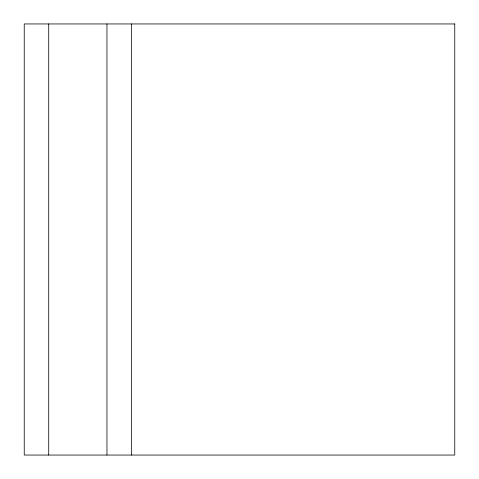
<?xml version="1.0" encoding="UTF-8"?>
<svg xmlns="http://www.w3.org/2000/svg" width="479" height="479" viewBox="0 0 479 479"><rect width="100%" height="100%" fill="white"/><g stroke="black" fill="none" stroke-linecap="round" stroke-linejoin="round"><path stroke-width="0.72" d="M131.438 23.95L131.438 455.05M106.961 23.95L106.961 455.05M48.714 23.95L48.714 455.05M454.763 23.95L24.237 23.95L24.237 455.05L454.763 455.05L454.763 23.95"/></g></svg>
